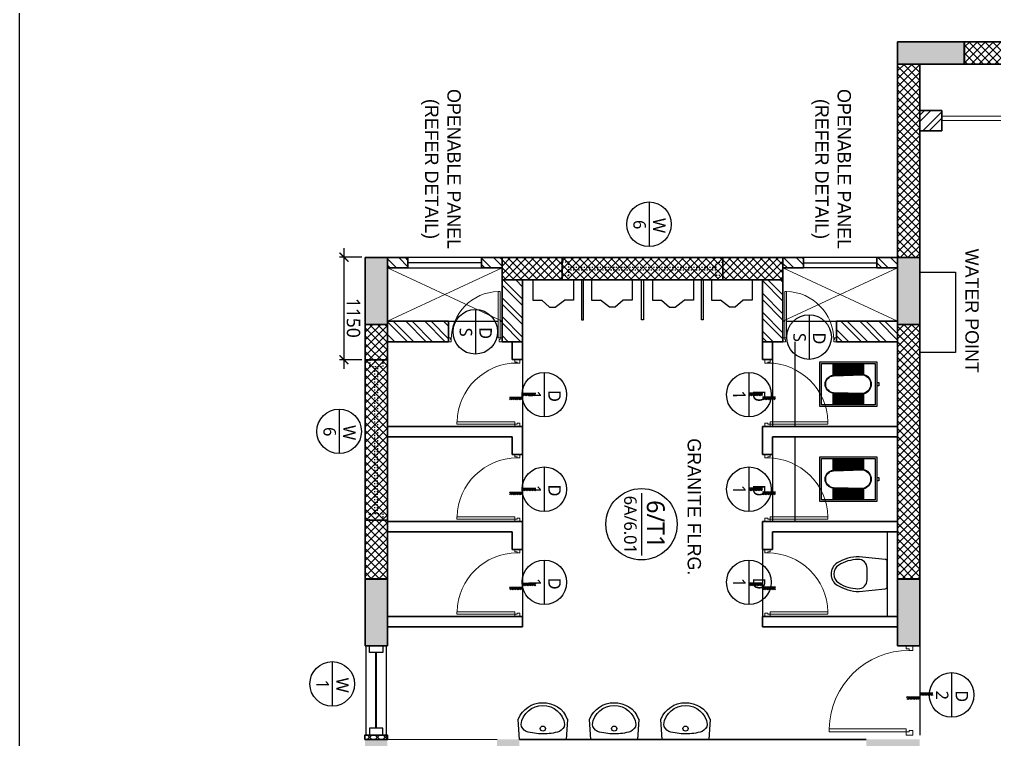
# Model space of a CAD drawing. Header units: millimetres. Extents: x -1127141 to 1597693, y -1835560 to -399335.
# Drawn here: x 1057839 to 1068774, y -494994 to -486919 of the extents above; entities that cross this region are included whole.
import ezdxf
from ezdxf.enums import TextEntityAlignment as Align

# ---------------------------------------------------------------- set-up
doc = ezdxf.new("R2010")
doc.units = ezdxf.units.MM
doc.header["$MEASUREMENT"] = 0
doc.header["$PDMODE"] = 67
doc.linetypes.add('ACAD_ISO03W100', pattern=[30, 12, -18])
doc.linetypes.add('ACAD_ISO05W100', pattern=[36, 24, -3, 0, -3, 0, -3, 0, -3])
for name, color, linetype in [('A-Anno Tags', 6, 'Continuous'), ('A-Elevation', 4, 'Continuous'), ('A-Sanitory', 181, 'Continuous'), ('A-Wall Patt', 8, 'Continuous'), ('A-Window', 4, 'Continuous'), ('Anno_Frames', 7, 'Continuous'), ('Anno_Labels', 7, 'Continuous'), ('COLUMN', 5, 'Continuous'), ('L-ELEV', 6, 'Continuous'), ('S-Conc Patt', 9, 'Continuous')]:
    doc.layers.add(name, color=color, linetype=linetype)
for name, color, linetype, lineweight in [('A-Detail Lines', 8, 'Continuous', 25), ('A-Door', 4, 'Continuous', 9), ('A-Wall Sec', 1, 'Continuous', 30), ('Ann_TitleBlock 2', 5, 'Continuous', 25), ('Anno_Tittleblock', 5, 'Continuous', 13), ('column hatch', 12, 'Continuous', 5), ('Hatch', 9, 'Continuous', 0), ('S-Concrete', 40, 'Continuous', 30), ('text', 7, 'Continuous', 9)]:
    doc.layers.add(name, color=color, linetype=linetype, lineweight=lineweight)
doc.styles.add('IIITD @ 100', font='trebuc.ttf', dxfattribs={"height": 210})
doc.styles.get("Standard").update_dxf_attribs({"font": 'trebuc.ttf'})
doc.styles.add('TITLE', font='swissel.ttf', dxfattribs={"height": 4.3})
doc.dimstyles.new('IIITD_WD_M @ 100', dxfattribs={"dimscale": 100, "dimtxt": 1.5, "dimasz": 1, "dimexe": 0.5, "dimexo": 0.25, "dimgap": 0.3, "dimtad": 1, "dimdec": 0, "dimrnd": 5, "dimzin": 0, "dimdsep": 46, "dimtxsty": 'Standard', "dimblk": 'ARCHTICK', "dimcen": 0.2, "dimdle": 1, "dimclrd": 256, "dimclre": 256, "dimadec": 0, "dimazin": 0, "dimtfac": 1, "dimtdec": 0, "dimtofl": 0, "dimtmove": 0, "dimatfit": 0, "dimfxl": 2, "dimfxlon": 1, "dimtolj": 1, "dimtzin": 0, "dimlwd": -1, "dimlwe": -1, "dimarcsym": 0})
pattern_1 = [(45, (-32680.594, -198324.79), (-44.194174, 44.194174), []), (135, (-32680.594, -198324.79), (-44.194174, -44.194174), [])]

# ---------------------------------------------------------------- blocks, each defined once
blk = doc.blocks.new('*U29')
at = {"layer": 'A-Anno Tags'}
blk.add_lwpolyline([(-250, 0), (250, 0)], dxfattribs=at)
blk.add_circle((0, 0), 250, dxfattribs=at)
at = {"layer": 'Anno_Frames', "color": 7}
for tag, rotation, p in [('ENTITY', 359.7608, (15, 185)), ('ENTITYNO', 0.1757, (4, -36))]:
    blk.add_attdef(tag, text='', height=140, rotation=rotation, dxfattribs=at).set_placement(p, align=Align.TOP_CENTER)
blk = doc.blocks.new('ABL_Door_S - 1000 x 2100-11-3 Second Floor Lvl')
at = {"layer": 'A-Door', "color": 5}
for p, q in [((-500, 38), (-450, 38)), ((-500, -38), (-500, 38)), ((-450, 38), (-450, -3)), ((450, 38), (450, -3)), ((500, 38), (450, 38)), ((500, -38), (500, 38)), ((-500, -38), (-465, -38)), ((-465, -3), (-450, -3)), ((-465, -38), (-465, -3)), ((-430, -38), (-465, -38)), ((465, -3), (450, -3)), ((465, -38), (465, -3)), ((500, -38), (465, -38))]:
    blk.add_line(p, q, dxfattribs=at)
at = {"layer": 'A-Door', "color": 5, "lineweight": 18}
for p, q in [((-465, -38), (-465, -903)), ((-430, -38), (-430, -903)), ((-430, -903), (-465, -903))]:
    blk.add_line(p, q, dxfattribs=at)
at = {"layer": 'A-Door'}
blk.add_arc((-450, -2), 900, 271.2981, 359.9894, dxfattribs=at)
blk = doc.blocks.new('Door Tag')
blk.add_line((-3.5, 0), (3.5, 0))
blk.add_circle((0, 0), 4)
blk.add_attdef('DW_NAME', text='', height=2).set_placement((0, 0), align=Align.BOTTOM_CENTER)
blk.add_attdef('SHEET_NO', text='', height=1.4).set_placement((0.05, -0.54), align=Align.TOP_CENTER)
blk = doc.blocks.new('Win 1250')
at = {"layer": 'A-Window', "color": 2, "lineweight": 40}
blk.add_line((510529, 21610), (511379, 21610), dxfattribs=at)
at = {"layer": 'A-Window'}
for points in [[(510454, 21725), (511454, 21725)], [(510454, 21535), (510529, 21535), (510529, 21685), (510454, 21685)], [(511454, 21535), (511379, 21535), (511379, 21685), (511454, 21685)], [(510454, 21495), (511454, 21495)]]:
    blk.add_lwpolyline(points, dxfattribs=at)
blk = doc.blocks.new('urinal1')
at = {"layer": 'A-Sanitory'}
for p, q in [((0, 228.6), (228.6, 228.6)), ((0, 228.6), (0, -228.6)), ((228.6, 228.6), (228.6, 127)), ((304.8, 25.4), (228.6, 127)), ((304.8, -38.1), (304.8, 25.4)), ((228.6, -127), (304.8, -38.1)), ((228.6, -228.6), (228.6, -127)), ((0, -228.6), (228.6, -228.6))]:
    blk.add_line(p, q, dxfattribs=at)
blk = doc.blocks.new('Toil Hostel1')
at = {"color": 0, "linetype": 'ByBlock'}
blk.add_lwpolyline([(115, -427), (115, 523)], dxfattribs=at)
for points in [[(430, 243), (137, 213, 0.384412), (115, 188), (115, -92, 0.383904), (137, -117, 0.001434), (429, -147, 0.140641), (675, -77, 0.259738), (745, 48, 0.259738), (675, 173, 0.139471)], [(340, 113), (340, -17, 0.422961), (443, -117, 0.13189), (659, -52, 0.259738), (715, 48, 0.259738), (659, 148, 0.13189), (443, 213, 0.422961)]]:
    blk.add_lwpolyline(points, format="xyb", close=True, dxfattribs=at)
blk.add_arc((431, -122), 25, 264.2811, 270.16, dxfattribs=at)
blk = doc.blocks.new('closet6')
for p, q in [((120, 88.3), (120, 185)), ((130, 88.1), (130, 185)), ((140, 87.8), (140, 185)), ((150, 87.6), (150, 185)), ((160, 87.3), (160, 185)), ((170, 87.1), (170, 185)), ((180, 86.9), (180, 185)), ((190, 86.6), (190, 185)), ((200, 86.4), (200, 185)), ((210, 86.1), (210, 185)), ((220, 85.9), (220, 185)), ((230, 85.6), (230, 185)), ((240, 85.4), (240, 185)), ((250, 85.2), (250, 185)), ((260, 84.9), (260, 185)), ((270, 84.7), (270, 185)), ((280, 84.4), (280, 185)), ((290, 84.2), (290, 185)), ((300, 84), (300, 185)), ((310, 83.7), (310, 185)), ((320, 83.5), (320, 185)), ((330, 83.2), (330, 185)), ((340, 83), (340, 185)), ((350, 82.7), (350, 185)), ((360, 82.5), (360, 185)), ((370, 82.3), (370, 185)), ((380, 82), (380, 185)), ((390, 81.8), (390, 185)), ((390, 185), (390, 81.8)), ((140, -185), (140, -87.5)), ((150, -185), (150, -87.2)), ((160, -185), (160, -86.9)), ((170, -185), (170, -86.6)), ((180, -185), (180, -86.3)), ((190, -185), (190, -86.1)), ((200, -185), (200, -85.8)), ((210, -185), (210, -85.5)), ((220, -185), (220, -85.2)), ((230, -185), (230, -84.9)), ((240, -185), (240, -84.7)), ((250, -185), (250, -84.4)), ((260, -185), (260, -84.1)), ((270, -185), (270, -83.8)), ((280, -185), (280, -83.5)), ((290, -185), (290, -83.3)), ((300, -185), (300, -83)), ((310, -185), (310, -82.7)), ((320, -185), (320, -82.4)), ((330, -185), (330, -82.1)), ((340, -185), (340, -81.9)), ((350, -185), (350, -81.6)), ((360, -185), (360, -81.3)), ((370, -185), (370, -81)), ((380, -185), (380, -80.7)), ((390, -80.4), (390, -185)), ((390, -185), (390, -80.4)), ((120, -185), (120, -88)), ((130, -185), (130, -87.8))]:
    blk.add_line(p, q)
for points in [[(0, 200), (510, 200), (510, -200), (0, -200)], [(15, 185), (495, 185), (495, -185), (15, -185)]]:
    blk.add_lwpolyline(points, close=True)
for points in [[(120, 88.3), (389.9, 81.8, -0.899983), (389.9, -80.5), (120.6, -88.2, -0.799392)], [(120.5, 83.3), (389.6, 76.8, -0.897689), (389.6, -75.5), (121.1, -83.2, -0.793494), (120.5, 83.3)]]:
    blk.add_lwpolyline(points, format="xyb", close=True)
blk.add_lwpolyline([(0, -15), (-20, -15), (-20, 15), (0, 15)])
blk = doc.blocks.new('_ArchTick')
at = {"color": 0, "linetype": 'ByBlock', "const_width": 0.15}
blk.add_lwpolyline([(-0.5, -0.5), (0.5, 0.5)], dxfattribs=at)
blk = doc.blocks.new('*D488')
at = {"layer": 'A-Anno Tags', "transparency": 16777216}
for p, q in [((576045, -373970), (576045, -374220)), ((577195, -373970), (577195, -374220)), ((575945, -374170), (577295, -374170))]:
    blk.add_line(p, q, dxfattribs=at)
at = {"layer": 'Defpoints', "color": 0, "transparency": 16777216}
for p in [(576045, -373933), (577195, -373933), (577195, -374170)]:
    blk.add_point(p, dxfattribs=at)
at = {"layer": 'A-Anno Tags', "transparency": 16777216, "xscale": 100, "yscale": 100, "zscale": 100}
for p, rotation in [((576045, -374170), 179.9999999982849), ((577195, -374170), 359.9999999982849)]:
    blk.add_blockref('_ArchTick', p, dxfattribs=dict(at, rotation=rotation))
at = {"layer": 'A-Anno Tags', "color": 0, "transparency": 16777216, "insert": (576725, -374064), "char_height": 150, "attachment_point": 5, "rotation": 360}
blk.add_mtext('\\A1;1150', dxfattribs=at)
blk = doc.blocks.new('w6')
at = {"layer": 'A-Window', "linetype": 'ACAD_ISO03W100'}
for p, q in [((8293, 252315), (8538, 252363)), ((8761, 250649), (8445, 252268)), ((8731, 250643), (8415, 252262)), ((8638, 250548), (8883, 250596))]:
    blk.add_line(p, q, dxfattribs=at)
for points in [[(8489, 252353), (8504, 252280), (8356, 252251), (8342, 252325)], [(8834, 250587), (8819, 250660), (8672, 250631), (8687, 250558)]]:
    blk.add_lwpolyline(points, dxfattribs=at)
blk = doc.blocks.new('basin13_pl')
for points in [[(-412, -2, -0.32431), (-229, 275, -0.074195), (-226, 276), (0, 262), (0, -262), (-223, -275, -0.082611), (-232, -273, -0.313325), (-412, -2)], [(-382, 1, -0.373947), (-169, 245, -0.252869), (-89, 186, -0.078211), (-63, 1, -0.070813), (-89, -186, -0.2542), (-169, -244, -0.371653), (-382, 1)]]:
    blk.add_lwpolyline(points, format="xyb", close=True)
at = {"lineweight": -2}
blk.add_circle((-122, 1), 28.8, dxfattribs=at)
blk = doc.blocks.new('DROP')
at = {"layer": 'A-Detail Lines'}
h = blk.add_hatch(dxfattribs=at)
h.set_pattern_fill('ANSI31', color=256, scale=100, angle=-90, style=0)
h.set_pattern_definition([(45, (-30796.783, -8736.205), (8.838835, -8.838835), [])])
h.paths.add_polyline_path([(-46, 0), (-46, -147), (-75, -147), (-75, 0)])
h.paths.add_polyline_path([(0, 147), (0, 0), (-30, 0), (-30, 147)])
for p, q in [((0, 0), (0, 148)), ((-46, -147), (-46, 0))]:
    blk.add_line(p, q, dxfattribs=at)
blk = doc.blocks.new('GFHRTRTWHT')
at = {"layer": 'S-Conc Patt'}
h = blk.add_hatch(color=256, dxfattribs=at)
h.paths.add_polyline_path([(165415, -28821), (166151, -28678), (166198, -28923), (165462, -29067)])
h.paths.add_polyline_path([(149747, -32123), (149699, -31878), (150720, -31679), (150768, -31925)])
h.paths.add_polyline_path([(162410, -29662), (162362, -29416), (163383, -29218), (163431, -29463)])
h.paths.add_polyline_path([(159244, -30277), (159196, -30032), (160217, -29833), (160265, -30079)])
h.paths.add_polyline_path([(156078, -30892), (156031, -30647), (157052, -30449), (157099, -30694)])
h.paths.add_polyline_path([(152913, -31508), (152865, -31262), (153886, -31064), (153934, -31309)])
h.paths.add_polyline_path([(160824, -21505), (160777, -21259), (161797, -21061), (161845, -21306)])
h.paths.add_polyline_path([(157659, -22120), (157611, -21875), (158632, -21676), (158679, -21922)])
h.paths.add_polyline_path([(154492, -22733), (154445, -22488), (155466, -22289), (155513, -22535)])
h.paths.add_polyline_path([(144995, -24579), (144947, -24334), (145968, -24136), (146016, -24381)])
h.paths.add_polyline_path([(148161, -23964), (148113, -23719), (149134, -23520), (149182, -23766)])
h.paths.add_polyline_path([(151327, -23349), (151279, -23103), (152300, -22905), (152348, -23150)])
h.paths.add_polyline_path([(159449, -26641), (159493, -26866), (158757, -27009), (158713, -26784)])
h.paths.add_polyline_path([(159119, -24943), (159163, -25169), (158427, -25312), (158383, -25086)])
h.paths.add_polyline_path([(153117, -27871), (153161, -28097), (152425, -28240), (152381, -28014)])
h.paths.add_polyline_path([(152788, -26174), (152831, -26400), (152095, -26543), (152051, -26317)])
h.paths.add_polyline_path([(146765, -29106), (146809, -29332), (146073, -29475), (146029, -29249)])
h.paths.add_polyline_path([(146435, -27409), (146479, -27634), (145743, -27777), (145699, -27552)])
h.paths.add_polyline_path([(169725, -26364), (169582, -25628), (169827, -25581), (169971, -26317)])
h.paths.add_polyline_path([(142808, -35843), (142058, -35843), (142058, -35593), (142808, -35593)])
h.paths.add_polyline_path([(139713, -35843), (138963, -35843), (138963, -35593), (139713, -35593)])
h.paths.add_polyline_path([(136678, -35843), (135928, -35843), (135928, -35593), (136678, -35593)])
h.paths.add_polyline_path([(165638, -25438), (165049, -25553), (165093, -25778), (165682, -25664)])
h.paths.add_polyline_path([(169131, -23307), (168988, -22571), (169233, -22523), (169376, -23259)])
h.paths.add_polyline_path([(168392, -19504), (168248, -18768), (168494, -18720), (168637, -19456)])
h.paths.add_polyline_path([(164037, -19586), (164479, -19500), (164523, -19726), (164081, -19812)])
h.paths.add_polyline_path([(164628, -22048), (164542, -21606), (164768, -21562), (164854, -22004)])
h.paths.add_polyline_path([(166371, -19591), (166285, -19149), (166511, -19105), (166597, -19547)])
h.paths.add_polyline_path([(167153, -23615), (167067, -23173), (167293, -23129), (167379, -23571)])
h.paths.add_polyline_path([(166973, -21480), (166531, -21566), (166487, -21340), (166929, -21254)])
h.paths.add_polyline_path([(165154, -23549), (165240, -23991), (165014, -24034), (164928, -23593)])
h.paths.add_polyline_path([(140657, -22684), (139921, -22827), (139873, -22582), (140610, -22439)])
h.paths.add_polyline_path([(142827, -28344), (142713, -27755), (142938, -27711), (143053, -28300)])
h.paths.add_polyline_path([(142126, -30243), (141390, -30386), (141346, -30160), (142083, -30017)])
h.paths.add_polyline_path([(142707, -23794), (141971, -23937), (141923, -23691), (142659, -23548)])
h.paths.add_polyline_path([(141796, -28545), (141060, -28688), (141012, -28442), (141749, -28299)])
h.paths.add_polyline_path([(142805, -33732), (142069, -33876), (142021, -33630), (142757, -33487)])
h.paths.add_polyline_path([(142424, -22341), (141688, -22484), (141640, -22238), (142376, -22095)])
h.paths.add_polyline_path([(137115, -23373), (136379, -23516), (136331, -23270), (137067, -23127)])
h.paths.add_polyline_path([(138258, -29232), (137521, -29375), (137474, -29130), (138210, -28987)])
h.paths.add_polyline_path([(147487, -32822), (146677, -32980), (146630, -32734), (147440, -32577)])
h.paths.add_polyline_path([(136178, -29382), (136178, -30030), (135928, -30030), (135928, -29430)])
h.paths.add_polyline_path([(157993, -63034), (157243, -63034), (157243, -62784), (157993, -62784)])
h.paths.add_polyline_path([(157993, -57754), (157243, -57754), (157243, -57524), (157993, -57524)])
h.paths.add_polyline_path([(157993, -54224), (157243, -54224), (157243, -53974), (157993, -53974)])
h.paths.add_polyline_path([(157993, -59484), (157243, -59484), (157243, -59254), (157993, -59254)])
h.paths.add_polyline_path([(152733, -63034), (151983, -63034), (151983, -62784), (152733, -62784)])
h.paths.add_polyline_path([(152733, -57754), (151983, -57754), (151983, -57524), (152733, -57524)])
h.paths.add_polyline_path([(152733, -54224), (151983, -54224), (151983, -53974), (152733, -53974)])
h.paths.add_polyline_path([(152733, -59484), (151983, -59484), (151983, -59254), (152733, -59254)])
h.paths.add_polyline_path([(147473, -57754), (146723, -57754), (146723, -57524), (147473, -57524)])
h.paths.add_polyline_path([(142628, -51954), (141878, -51954), (141878, -52204), (142628, -52204)])
h.paths.add_polyline_path([(138963, -51954), (139713, -51954), (139713, -52204), (138963, -52204)])
h.paths.add_polyline_path([(135928, -51954), (136678, -51954), (136678, -52204), (135928, -52204)])
h.paths.add_polyline_path([(167378, -54224), (166778, -54224), (166778, -53974), (167378, -53974)])
h.paths.add_polyline_path([(142703, -53974), (141953, -53974), (141953, -54224), (142703, -54224)])
h.paths.add_polyline_path([(147473, -54224), (146723, -54224), (146723, -53974), (147473, -53974)])
h.paths.add_polyline_path([(163178, -54224), (162578, -54224), (162578, -53974), (163178, -53974)])
h.paths.add_polyline_path([(166778, -57524), (167378, -57524), (167378, -57754), (166778, -57754)])
h.paths.add_polyline_path([(163178, -57754), (162578, -57754), (162578, -57524), (163178, -57524)])
h.paths.add_polyline_path([(144503, -63994), (143753, -63994), (143753, -63744), (144503, -63744)])
h.paths.add_polyline_path([(136178, -59504), (136178, -58754), (135928, -58754), (135928, -59504)])
h.paths.add_polyline_path([(139098, -59504), (138348, -59504), (138348, -59254), (139098, -59254)])
h.paths.add_polyline_path([(144503, -65474), (143753, -65474), (143753, -65224), (144503, -65224)])
h.paths.add_polyline_path([(142703, -65474), (141953, -65474), (141953, -65224), (142703, -65224)])
h.paths.add_polyline_path([(142703, -59504), (141953, -59504), (141953, -59254), (142703, -59254)])
h.paths.add_polyline_path([(142703, -57754), (141953, -57754), (141953, -57524), (142703, -57524)])
h.paths.add_polyline_path([(143753, -59854), (143753, -59254), (143983, -59254), (143983, -59854)])
h.paths.add_polyline_path([(164943, -59704), (164943, -59254), (165173, -59254), (165173, -59704)])
h.paths.add_polyline_path([(162658, -59254), (163108, -59254), (163108, -59484), (162658, -59484)])
h.paths.add_polyline_path([(164943, -63744), (164943, -63294), (165173, -63294), (165173, -63744)])
h.paths.add_polyline_path([(162763, -63744), (162763, -63294), (162993, -63294), (162993, -63744)])
h.paths.add_polyline_path([(165173, -61614), (164723, -61614), (164723, -61384), (165173, -61384)])
h.paths.add_polyline_path([(162763, -61724), (162763, -61274), (162993, -61274), (162993, -61724)])
h.paths.add_polyline_path([(166963, -59854), (166963, -59254), (167193, -59254), (167193, -59854)])
h.paths.add_polyline_path([(147213, -63994), (147213, -63244), (146963, -63244), (146963, -63994)])
h.paths.add_polyline_path([(166943, -63743), (166943, -63143), (167193, -63143), (167193, -63743)])
h.paths.add_polyline_path([(139098, -65474), (138348, -65474), (138348, -65224), (139098, -65224)])
h.paths.add_polyline_path([(147193, -59254), (147193, -60004), (146963, -60004), (146963, -59254)])
edge = h.paths.add_edge_path()
edge.add_line((172713, -63034), (171963, -63034))
edge.add_line((171963, -62784), (172713, -62784))
edge.add_line((171963, -63034), (171963, -62784))
edge.add_line((172713, -57754), (171963, -57754))
edge.add_line((171963, -57524), (172713, -57524))
edge.add_line((171963, -57754), (171963, -57524))
edge.add_line((172713, -54224), (171963, -54224))
edge.add_line((171963, -53974), (172713, -53974))
edge.add_line((171963, -54224), (171963, -53974))
edge.add_line((172713, -59484), (171963, -59484))
edge.add_line((171963, -59254), (172713, -59254))
edge.add_line((171963, -59484), (171963, -59254))
h.paths.add_polyline_path([(183233, -57754), (182483, -57754), (182483, -57524), (183233, -57524)])
h.paths.add_polyline_path([(183233, -54224), (182483, -54224), (182483, -53974), (183233, -53974)])
h.paths.add_polyline_path([(182993, -59254), (182993, -60004), (182763, -60004), (182763, -59254)])
h.paths.add_polyline_path([(177973, -63034), (177223, -63034), (177223, -62784), (177973, -62784)])
h.paths.add_polyline_path([(177973, -57754), (177223, -57754), (177223, -57524), (177973, -57524)])
h.paths.add_polyline_path([(177973, -54224), (177223, -54224), (177223, -53974), (177973, -53974)])
h.paths.add_polyline_path([(177973, -59484), (177223, -59484), (177223, -59254), (177973, -59254)])
h.paths.add_polyline_path([(172713, -63034), (171963, -63034), (171963, -62784), (172713, -62784)], flags=17)
h.paths.add_polyline_path([(172713, -57754), (171963, -57754), (171963, -57524), (172713, -57524)], flags=17)
h.paths.add_polyline_path([(172713, -54224), (171963, -54224), (171963, -53974), (172713, -53974)], flags=17)
h.paths.add_polyline_path([(172713, -59484), (171963, -59484), (171963, -59254), (172713, -59254)], flags=17)
h.paths.add_polyline_path([(190398, -64829), (190398, -64229), (190148, -64229), (190148, -64829)])
h.paths.add_polyline_path([(190398, -54224), (189798, -54224), (189798, -53974), (190398, -53974)])
h.paths.add_polyline_path([(186198, -54224), (185598, -54224), (185598, -53974), (186198, -53974)])
h.paths.add_polyline_path([(190398, -57754), (189798, -57754), (189798, -57524), (190398, -57524)])
h.paths.add_polyline_path([(186198, -57754), (185598, -57754), (185598, -57524), (186198, -57524)])
h.paths.add_polyline_path([(190398, -60004), (190398, -59254), (190148, -59254), (190148, -60004)])
h.paths.add_polyline_path([(185448, -64829), (186198, -64829), (186198, -64579), (185448, -64579)])
h.paths.add_polyline_path([(186198, -60004), (186198, -59254), (185968, -59254), (185968, -60004)])
h.paths.add_polyline_path([(182743, -64829), (182743, -64079), (182993, -64079), (182993, -64829)])
at = {"layer": 'S-Concrete', "lineweight": 35}
for p, q in [((136178, -58754), (135928, -58754)), ((135928, -58754), (135928, -59504)), ((136178, -59504), (136178, -58754)), ((138348, -59504), (138348, -59254)), ((138348, -59254), (139098, -59254)), ((139098, -59254), (139098, -59504)), ((141953, -59504), (141953, -59254)), ((141953, -59254), (142703, -59254)), ((142703, -59254), (142703, -59504)), ((135928, -59504), (136178, -59504)), ((139098, -59504), (138348, -59504)), ((142703, -59504), (141953, -59504)), ((138348, -65474), (138348, -65224)), ((138348, -65224), (139098, -65224)), ((139098, -65224), (139098, -65474)), ((141953, -65474), (141953, -65224)), ((141953, -65224), (142703, -65224)), ((142703, -65224), (142703, -65474)), ((139098, -65474), (138348, -65474)), ((142703, -65474), (141953, -65474))]:
    blk.add_line(p, q, dxfattribs=at)
blk = doc.blocks.new('column 2.04')
at = {"layer": 'S-Conc Patt'}
h = blk.add_hatch(color=256, dxfattribs=at)
h.paths.add_polyline_path([(552592, -205173), (553328, -205030), (553376, -205276), (552640, -205419)])
h.paths.add_polyline_path([(536924, -208475), (536877, -208230), (537898, -208032), (537945, -208277)])
h.paths.add_polyline_path([(549587, -206014), (549540, -205769), (550561, -205570), (550608, -205816)])
h.paths.add_polyline_path([(546422, -206629), (546374, -206384), (547395, -206185), (547443, -206431)])
h.paths.add_polyline_path([(543256, -207245), (543208, -206999), (544229, -206801), (544277, -207046)])
h.paths.add_polyline_path([(540090, -207860), (540042, -207615), (541063, -207416), (541111, -207662)])
h.paths.add_polyline_path([(548002, -197857), (547954, -197611), (548975, -197413), (549023, -197658)])
h.paths.add_polyline_path([(544836, -198472), (544788, -198227), (545809, -198028), (545857, -198274)])
h.paths.add_polyline_path([(541670, -199086), (541622, -198840), (542643, -198642), (542691, -198887)])
h.paths.add_polyline_path([(532173, -200932), (532125, -200686), (533146, -200488), (533194, -200733)])
h.paths.add_polyline_path([(535338, -200316), (535291, -200071), (536312, -199872), (536359, -200118)])
h.paths.add_polyline_path([(538504, -199701), (538456, -199455), (539477, -199257), (539525, -199502)])
h.paths.add_polyline_path([(546627, -202993), (546670, -203219), (545934, -203362), (545890, -203136)])
h.paths.add_polyline_path([(546297, -201295), (546340, -201521), (545604, -201664), (545560, -201438)])
h.paths.add_polyline_path([(540295, -204224), (540339, -204449), (539603, -204592), (539559, -204367)])
h.paths.add_polyline_path([(539965, -202526), (540009, -202752), (539273, -202895), (539229, -202669)])
h.paths.add_polyline_path([(533943, -205458), (533986, -205684), (533250, -205827), (533206, -205601)])
h.paths.add_polyline_path([(533613, -203761), (533656, -203987), (532920, -204130), (532876, -203904)])
h.paths.add_polyline_path([(556903, -202717), (556760, -201981), (557005, -201933), (557148, -202669)])
h.paths.add_polyline_path([(529985, -212195), (529236, -212195), (529236, -211945), (529985, -211945)])
h.paths.add_polyline_path([(526890, -212195), (526140, -212195), (526140, -211945), (526890, -211945)])
h.paths.add_polyline_path([(523855, -212195), (523105, -212195), (523105, -211945), (523855, -211945)])
h.paths.add_polyline_path([(552816, -201790), (552227, -201905), (552271, -202131), (552860, -202016)])
h.paths.add_polyline_path([(556308, -199659), (556165, -198923), (556411, -198875), (556554, -199611)])
h.paths.add_polyline_path([(555569, -195856), (555426, -195120), (555671, -195072), (555815, -195808)])
h.paths.add_polyline_path([(551215, -195938), (551657, -195853), (551700, -196078), (551259, -196164)])
h.paths.add_polyline_path([(551805, -198400), (551719, -197959), (551945, -197915), (552031, -198356)])
h.paths.add_polyline_path([(553549, -195943), (553463, -195501), (553689, -195458), (553774, -195899)])
h.paths.add_polyline_path([(554331, -199967), (554245, -199525), (554471, -199482), (554557, -199923)])
h.paths.add_polyline_path([(554150, -197832), (553709, -197918), (553665, -197692), (554106, -197607)])
h.paths.add_polyline_path([(552331, -199901), (552417, -200343), (552191, -200387), (552106, -199945)])
h.paths.add_polyline_path([(527835, -199036), (527099, -199179), (527051, -198934), (527787, -198791)])
h.paths.add_polyline_path([(530005, -204696), (529890, -204107), (530116, -204064), (530230, -204653)])
h.paths.add_polyline_path([(529304, -206595), (528568, -206738), (528524, -206512), (529260, -206369)])
h.paths.add_polyline_path([(529884, -200146), (529148, -200289), (529100, -200043), (529837, -199900)])
h.paths.add_polyline_path([(528920, -212495), (528320, -212495), (528320, -212245), (528920, -212245)])
h.paths.add_polyline_path([(523855, -212495), (523105, -212495), (523105, -212245), (523855, -212245)])
h.paths.add_polyline_path([(531575, -212245), (532175, -212245), (532175, -212495), (531575, -212495)])
h.paths.add_polyline_path([(526890, -212495), (526140, -212495), (526140, -212245), (526890, -212245)])
h.paths.add_polyline_path([(528974, -204897), (528238, -205040), (528190, -204794), (528926, -204651)])
h.paths.add_polyline_path([(529982, -210085), (529246, -210228), (529198, -209982), (529935, -209839)])
h.paths.add_polyline_path([(529602, -198693), (528865, -198836), (528818, -198590), (529554, -198447)])
h.paths.add_polyline_path([(524292, -199725), (523556, -199868), (523509, -199622), (524245, -199479)])
h.paths.add_polyline_path([(525435, -205585), (524699, -205728), (524651, -205482), (525387, -205339)])
h.paths.add_polyline_path([(534665, -209174), (533855, -209332), (533807, -209086), (534617, -208929)])
h.paths.add_polyline_path([(523355, -205734), (523355, -206382), (523105, -206382), (523105, -205782)])
h.paths.add_polyline_path([(545171, -239386), (544421, -239386), (544421, -239136), (545171, -239136)])
h.paths.add_polyline_path([(545171, -234106), (544421, -234106), (544421, -233876), (545171, -233876)])
h.paths.add_polyline_path([(545171, -230576), (544421, -230576), (544421, -230326), (545171, -230326)])
h.paths.add_polyline_path([(545171, -235836), (544421, -235836), (544421, -235606), (545171, -235606)])
h.paths.add_polyline_path([(539911, -239386), (539161, -239386), (539161, -239136), (539911, -239136)])
h.paths.add_polyline_path([(539911, -234106), (539161, -234106), (539161, -233876), (539911, -233876)])
h.paths.add_polyline_path([(539911, -230576), (539161, -230576), (539161, -230326), (539911, -230326)])
h.paths.add_polyline_path([(539911, -235836), (539161, -235836), (539161, -235606), (539911, -235606)])
h.paths.add_polyline_path([(534651, -234106), (533901, -234106), (533901, -233876), (534651, -233876)])
h.paths.add_polyline_path([(529806, -228306), (529056, -228306), (529056, -228556), (529806, -228556)])
h.paths.add_polyline_path([(526140, -228306), (526890, -228306), (526890, -228556), (526140, -228556)])
h.paths.add_polyline_path([(523105, -228306), (523855, -228306), (523855, -228556), (523105, -228556)])
h.paths.add_polyline_path([(554556, -230576), (553956, -230576), (553956, -230326), (554556, -230326)])
h.paths.add_polyline_path([(529881, -230326), (529131, -230326), (529131, -230576), (529881, -230576)])
h.paths.add_polyline_path([(534651, -230576), (533901, -230576), (533901, -230326), (534651, -230326)])
h.paths.add_polyline_path([(550356, -230576), (549756, -230576), (549756, -230326), (550356, -230326)])
h.paths.add_polyline_path([(553956, -233876), (554556, -233876), (554556, -234106), (553956, -234106)])
h.paths.add_polyline_path([(550356, -234106), (549756, -234106), (549756, -233876), (550356, -233876)])
h.paths.add_polyline_path([(531681, -240346), (530931, -240346), (530931, -240096), (531681, -240096)])
h.paths.add_polyline_path([(523355, -235856), (523355, -235106), (523105, -235106), (523105, -235856)])
h.paths.add_polyline_path([(526276, -235856), (525526, -235856), (525526, -235606), (526276, -235606)])
h.paths.add_polyline_path([(531681, -241826), (530931, -241826), (530931, -241576), (531681, -241576)])
h.paths.add_polyline_path([(529881, -241826), (529131, -241826), (529131, -241576), (529881, -241576)])
h.paths.add_polyline_path([(529881, -235856), (529131, -235856), (529131, -235606), (529881, -235606)])
h.paths.add_polyline_path([(529881, -234106), (529131, -234106), (529131, -233876), (529881, -233876)])
h.paths.add_polyline_path([(530931, -236206), (530931, -235606), (531161, -235606), (531161, -236206)])
h.paths.add_polyline_path([(552121, -236056), (552121, -235606), (552351, -235606), (552351, -236056)])
h.paths.add_polyline_path([(549836, -235606), (550286, -235606), (550286, -235836), (549836, -235836)])
h.paths.add_polyline_path([(552121, -240096), (552121, -239646), (552351, -239646), (552351, -240096)])
h.paths.add_polyline_path([(549941, -240096), (549941, -239646), (550171, -239646), (550171, -240096)])
h.paths.add_polyline_path([(552351, -237966), (551901, -237966), (551901, -237736), (552351, -237736)])
h.paths.add_polyline_path([(549941, -238076), (549941, -237626), (550171, -237626), (550171, -238076)])
h.paths.add_polyline_path([(554141, -236206), (554141, -235606), (554371, -235606), (554371, -236206)])
h.paths.add_polyline_path([(534391, -240346), (534391, -239596), (534141, -239596), (534141, -240346)])
h.paths.add_polyline_path([(554121, -240095), (554121, -239495), (554371, -239495), (554371, -240095)])
h.paths.add_polyline_path([(523105, -228006), (523855, -228006), (523855, -228256), (523105, -228256)])
h.paths.add_polyline_path([(532175, -228256), (531575, -228256), (531575, -228006), (532175, -228006)])
h.paths.add_polyline_path([(528320, -217506), (528920, -217506), (528920, -217736), (528320, -217736)])
h.paths.add_polyline_path([(528920, -228256), (528320, -228256), (528320, -228006), (528920, -228006)])
h.paths.add_polyline_path([(528320, -222766), (528920, -222766), (528920, -222996), (528320, -222996)])
h.paths.add_polyline_path([(526890, -217736), (526290, -217736), (526290, -217506), (526890, -217506)])
h.paths.add_polyline_path([(526890, -222996), (526290, -222996), (526290, -222766), (526890, -222766)])
h.paths.add_polyline_path([(526140, -228006), (526890, -228006), (526890, -228256), (526140, -228256)])
h.paths.add_polyline_path([(526276, -241826), (525526, -241826), (525526, -241576), (526276, -241576)])
h.paths.add_polyline_path([(523355, -217321), (523355, -217921), (523105, -217921), (523105, -217321)])
h.paths.add_polyline_path([(523355, -222581), (523355, -223181), (523105, -223181), (523105, -222581)])
h.paths.add_polyline_path([(532175, -217320), (532175, -217920), (531925, -217920), (531925, -217320)])
h.paths.add_polyline_path([(532175, -222581), (532175, -223181), (531925, -223181), (531925, -222581)])
h.paths.add_polyline_path([(534371, -235606), (534371, -236356), (534141, -236356), (534141, -235606)])
edge = h.paths.add_edge_path()
edge.add_line((559891, -239386), (559141, -239386))
edge.add_line((559141, -239136), (559891, -239136))
edge.add_line((559141, -239386), (559141, -239136))
edge.add_line((559891, -234106), (559141, -234106))
edge.add_line((559141, -233876), (559891, -233876))
edge.add_line((559141, -234106), (559141, -233876))
edge.add_line((559891, -230576), (559141, -230576))
edge.add_line((559141, -230326), (559891, -230326))
edge.add_line((559141, -230576), (559141, -230326))
edge.add_line((559891, -235836), (559141, -235836))
edge.add_line((559141, -235606), (559891, -235606))
edge.add_line((559141, -235836), (559141, -235606))
h.paths.add_polyline_path([(570411, -234106), (569661, -234106), (569661, -233876), (570411, -233876)])
h.paths.add_polyline_path([(570411, -230576), (569661, -230576), (569661, -230326), (570411, -230326)])
h.paths.add_polyline_path([(570171, -235606), (570171, -236356), (569941, -236356), (569941, -235606)])
h.paths.add_polyline_path([(565151, -239386), (564401, -239386), (564401, -239136), (565151, -239136)])
h.paths.add_polyline_path([(565151, -234106), (564401, -234106), (564401, -233876), (565151, -233876)])
h.paths.add_polyline_path([(565151, -230576), (564401, -230576), (564401, -230326), (565151, -230326)])
h.paths.add_polyline_path([(565151, -235836), (564401, -235836), (564401, -235606), (565151, -235606)])
h.paths.add_polyline_path([(559891, -239386), (559141, -239386), (559141, -239136), (559891, -239136)], flags=17)
h.paths.add_polyline_path([(559891, -234106), (559141, -234106), (559141, -233876), (559891, -233876)], flags=17)
h.paths.add_polyline_path([(559891, -230576), (559141, -230576), (559141, -230326), (559891, -230326)], flags=17)
h.paths.add_polyline_path([(559891, -235836), (559141, -235836), (559141, -235606), (559891, -235606)], flags=17)
h.paths.add_polyline_path([(577576, -241181), (577576, -240581), (577326, -240581), (577326, -241181)])
h.paths.add_polyline_path([(577576, -230576), (576976, -230576), (576976, -230326), (577576, -230326)])
h.paths.add_polyline_path([(573376, -230576), (572776, -230576), (572776, -230326), (573376, -230326)])
h.paths.add_polyline_path([(577576, -234106), (576976, -234106), (576976, -233876), (577576, -233876)])
h.paths.add_polyline_path([(573376, -234106), (572776, -234106), (572776, -233876), (573376, -233876)])
h.paths.add_polyline_path([(577576, -236356), (577576, -235606), (577326, -235606), (577326, -236356)])
h.paths.add_polyline_path([(572626, -241181), (573376, -241181), (573376, -240931), (572626, -240931)])
h.paths.add_polyline_path([(573376, -236356), (573376, -235606), (573146, -235606), (573146, -236356)])
h.paths.add_polyline_path([(569921, -241181), (569921, -240431), (570171, -240431), (570171, -241181)])
at = {"layer": 'S-Concrete', "lineweight": 35}
for p, q in [((523355, -235106), (523105, -235106)), ((523105, -235106), (523105, -235856)), ((523355, -235856), (523355, -235106)), ((525526, -235856), (525526, -235606)), ((525526, -235606), (526276, -235606)), ((526276, -235606), (526276, -235856)), ((529131, -235856), (529131, -235606)), ((529131, -235606), (529881, -235606)), ((529881, -235606), (529881, -235856)), ((523105, -235856), (523355, -235856)), ((526276, -235856), (525526, -235856)), ((529881, -235856), (529131, -235856)), ((525526, -241826), (525526, -241576)), ((525526, -241576), (526276, -241576)), ((526276, -241576), (526276, -241826)), ((529131, -241826), (529131, -241576)), ((529131, -241576), (529881, -241576)), ((529881, -241576), (529881, -241826)), ((526276, -241826), (525526, -241826)), ((529881, -241826), (529131, -241826))]:
    blk.add_line(p, q, dxfattribs=at)
blk = doc.blocks.new('IIITD WD A1- L Format Library')
at = {"layer": 'Anno_Tittleblock', "color": 5}
blk.add_lwpolyline([(0, -7.57), (775, -7.57), (775, 573.91), (0, 573.91)], close=True, dxfattribs=at)
at = {"style": 'TITLE'}
for tag, p, height in [('PROJECT NAME 1', (779.17, 137.4), 2.98), ('PROJECT NAME 2', (779.17, 132.23), 2.98), ('PROJECT_NAME_3', (779.17, 127.37), 2.98), ('1:100@A1', (818.06, 91.92), 2.25), ('A-2.03', (844.81, 84.28), 4), ('03.04.11', (821.96, 84.64), 2.25), ('A', (858.85, 75.94), 3.66), ('AC', (827.5, 76.14), 2.25)]:
    blk.add_attdef(tag, p, '', height=height, dxfattribs=at)
for p in [(780.3, 113.01), (780.3, 106.37)]:
    blk.add_attdef('FIRST FLOOR PLAN', text='', height=3.39, dxfattribs=at).set_placement(p, align=Align.TOP_LEFT)
blk = doc.blocks.new('t1')
at = {"layer": 'A-Wall Patt'}
h = blk.add_hatch(dxfattribs=at)
h.set_pattern_fill('ANSI32', color=256, scale=400, angle=90, style=0)
h.set_pattern_definition([(45, (-32680.6, -198324.8), (-106.066017, 106.066017), []), (45, (-32609.88, -198324.8), (-106.066017, 106.066017), [])])
h.paths.add_polyline_path([(576049, -373452.2), (576049, -373682.4), (576163.9, -373682.4), (576164, -373682.2), (576164, -373452.2)])
h.paths.add_polyline_path([(576164, -367962.4), (576049, -367962.4), (576049, -368192.4), (576164, -368192.4)])
h.paths.add_polyline_path([(576994, -367962.4), (576764, -367962.4), (576763.9, -368647.4), (576994, -368647.4)])
h.paths.add_polyline_path([(576763.9, -373681.7), (576993.9, -373681.7), (576993.8, -372997.4), (576763.9, -372997.4)])
h.paths.add_polyline_path([(576049, -369247.4), (576164, -369247.4), (576164, -369017.4), (576049, -369017.4)])
h.paths.add_polyline_path([(576299, -369247.4), (576299, -369477.4), (576994, -369477.4), (576993.9, -369247.4), (576878.9, -369247.4), (576878.9, -369247.4), (576764, -369247.4), (576764, -369247.4)])
h.paths.add_polyline_path([(576164, -372397.4), (576049, -372397.4), (576049, -372627.2), (576164, -372627.2)])
h.paths.add_polyline_path([(576993.9, -372397.4), (576993.9, -372682.4), (576993.9, -372682.4), (576993.9, -372167.4), (576299, -372167.4), (576299, -372397.4)])
h = blk.add_hatch(dxfattribs=at)
h.set_pattern_fill('ANSI37', color=256, scale=500, angle=90, style=0)
h.set_pattern_definition(pattern_1)
h.paths.add_polyline_path([(576299, -369247.4), (576049, -369247.4), (576050.1, -369922.1), (576300.1, -369922.3)])
h = blk.add_hatch(dxfattribs=at)
h.set_pattern_fill('ANSI37', color=256, scale=500, angle=90, style=0)
h.set_pattern_definition(pattern_1)
h.paths.add_polyline_path([(576299, -369922.3), (576050.1, -369922.1), (576049, -372397.4), (576299, -372397.4)])
h = blk.add_hatch(dxfattribs=at)
h.set_pattern_fill('ANSI37', color=256, scale=500, angle=90, style=0)
h.set_pattern_definition(pattern_1)
h.paths.add_polyline_path([(579654, -373682.4), (576799, -373682.4), (576799, -373931.7), (579654, -373931.7)])
at = {"layer": 'A-Detail Lines'}
for p, q in [((579324, -369477.4), (580074, -369477.4)), ((577194, -372167.2), (577944, -372167.2)), ((578259, -372167.2), (579009, -372167.2)), ((579324, -372167.2), (580074, -372167.2))]:
    blk.add_line(p, q, dxfattribs=at)
for points in [[(576299, -370139.9), (576749, -370139.9), (576749, -370159.9), (576299, -370159.9)], [(576299, -370812.3), (576749, -370812.3), (576749, -370832.3), (576299, -370832.3)], [(576299, -371504.9), (576749, -371504.9), (576749, -371484.9), (576299, -371484.9)]]:
    blk.add_lwpolyline(points, close=True, dxfattribs=at)
at = {"layer": 'A-Elevation', "linetype": 'Continuous'}
for p, q in [((576049, -368192.4), (576049, -369017.4)), ((576106.5, -369017.4), (576106.5, -368192.4)), ((576164, -368192.4), (576164, -369017.4)), ((576763.9, -369205.4), (576763.9, -368647.4)), ((576763.9, -369226.4), (576763.9, -369247.4)), ((576763.9, -372418.4), (576763.9, -372397.4)), ((576763.9, -372997.4), (576763.9, -372439.4)), ((576049, -372627.2), (576049, -373452.2)), ((576106.5, -372627.2), (576106.5, -373452.2)), ((576164, -373452.2), (576164, -372627.2))]:
    blk.add_line(p, q, dxfattribs=at)
at = {"layer": 'A-Wall Sec', "lineweight": 35}
for p, q in [((576049, -367962.4), (576049, -368192.4)), ((576164, -367962.4), (576164, -368192.4)), ((576763.9, -368647.4), (576764, -367962.4)), ((576994, -367962.4), (576993.9, -368647.4)), ((577944, -369477.4), (577944, -367962.4)), ((578059, -369362.4), (578059, -367962.4)), ((579009, -369477.4), (579009, -367962.4)), ((579124, -369362.4), (579124, -367962.4)), ((580074, -369477.4), (580074, -367962.4)), ((580189, -369477.4), (580189, -367962.4)), ((576049, -368192.4), (576164, -368192.4)), ((576763.9, -368647.4), (576993.9, -368647.4)), ((576164, -369017.4), (576049, -369017.4)), ((576049, -369017.4), (576049, -371722.3)), ((576164, -369017.4), (576164, -369247.4)), ((576993.9, -369247.4), (576049, -369247.4)), ((576299, -369247.4), (576299, -371722.3)), ((576993.9, -369247.4), (576993.9, -369477.4)), ((576994, -369362.4), (577194, -369362.4)), ((577194, -369477.4), (577194, -369362.4)), ((578059, -369362.4), (578259, -369362.4)), ((578259, -369477.4), (578259, -369362.4)), ((579124, -369362.4), (579324, -369362.4)), ((579324, -369477.4), (579324, -369362.4)), ((576994, -369477.4), (576299, -369477.4)), ((576994, -369477.4), (577194, -369477.4)), ((577944, -369477.4), (578259, -369477.4)), ((579009, -369477.4), (579324, -369477.4)), ((580074, -369477.4), (580189, -369477.4)), ((576049, -369922.3), (576299, -369922.3)), ((576049, -371722.3), (576049, -372627.2)), ((576049, -371722.3), (576299, -371722.3)), ((576299, -371722.3), (576299, -372397.4)), ((576993.9, -372167.4), (576299, -372167.4)), ((576993.9, -372167.4), (576993.9, -372397.4)), ((576993.9, -372167.4), (577194, -372167.4)), ((577194, -372167.4), (577194, -372282.4)), ((577944, -372167.4), (577944, -373682.4)), ((577944, -372167.4), (578259, -372167.4)), ((578259, -372167.4), (578259, -372282.4)), ((579009, -372167.4), (579324, -372167.4)), ((579009, -372167.4), (579009, -373682.4)), ((579324, -372167.4), (579324, -372282.4)), ((580074, -372167.4), (580189, -372167.4)), ((580074, -372167.4), (580074, -373682.4)), ((580189, -372167.4), (580189, -373682.4)), ((576993.9, -372282.4), (577194, -372282.4)), ((578059, -372282.4), (578059, -373682.4)), ((578059, -372282.4), (578259, -372282.4)), ((579124, -372282.4), (579324, -372282.4)), ((579124, -372282.4), (579124, -373682.4)), ((576993.9, -372397.4), (576049, -372397.4)), ((576164, -372397.4), (576164, -372627.2)), ((576049, -372627.2), (576164, -372627.2)), ((576763.9, -373682.4), (576763.9, -372997.4)), ((576763.9, -372997.4), (576993.8, -372997.4)), ((576993.9, -372997.4), (576763.9, -372997.4)), ((576993.9, -372997.4), (576993.9, -373682.4)), ((576164, -373452.2), (576049, -373452.2)), ((576049, -373452.2), (576049, -373682.4)), ((576164, -373452.2), (576164, -373682.4)), ((577195.4, -373932.6), (577195.4, -373682.6)), ((578995.4, -373932.6), (578995.4, -373682.6))]:
    blk.add_line(p, q, dxfattribs=at)
at = {"layer": 'Hatch', "linetype": 'Continuous'}
for p, q in [((576763.9, -369247.4), (576164, -367962.4)), ((576164, -369247.4), (576763.9, -367962.4)), ((576763.9, -372397.4), (576164, -373682.2)), ((576164, -372397.4), (576763.9, -373682.4))]:
    blk.add_line(p, q, dxfattribs=at)
at = {"layer": 'L-ELEV'}
for p, q in [((576993.9, -369112.4), (577944, -369112.4)), ((578059, -369112.4), (579009, -369112.4)), ((577194, -369362.4), (577944, -369362.4)), ((578259, -369362.4), (579009, -369362.4))]:
    blk.add_line(p, q, dxfattribs=at)
at = {"layer": 'S-Concrete'}
blk.add_line((576049, -373682.4), (576164, -373682.4), dxfattribs=at)
at = {"layer": 'A-Door'}
for p, xscale, yscale, zscale, rotation in [((576971.4, -368947.4), -0.5999999999997666, 0.5999999999997665, 0.6000000000012872, 270), ((577569, -369419.9), 0.750032141804695, 0.750032141804695, 0.750032141804695, 180.0000000000001), ((578634, -369419.9), 0.750032141804695, 0.750032141804695, 0.750032141804695, 180.0000000000001), ((579699, -369419.9), 0.750032141804695, 0.750032141804695, 0.750032141804695, 180.0000000000001), ((576971.4, -372697.4), 0.5999999999997665, 0.5999999999997665, 0.5999999999997665, 270)]:
    blk.add_blockref('ABL_Door_S - 1000 x 2100-11-3 Second Floor Lvl', p, dxfattribs=dict(at, xscale=xscale, yscale=yscale, zscale=zscale, rotation=rotation))
at = {"layer": 'A-Door', "xscale": -0.7500321418046944, "yscale": 0.7500321418046944, "zscale": 0.7500321418065954}
for p in [(577569, -372224.9), (578634, -372224.9), (579699, -372224.9)]:
    blk.add_blockref('ABL_Door_S - 1000 x 2100-11-3 Second Floor Lvl', p, dxfattribs=at)
at = {"layer": 'A-Sanitory', "xscale": 1.249999999918557, "yscale": 1.249999999918557, "zscale": 1.249999999918557, "rotation": 269.9639940132624}
for p in [(577468.9, -368194.4), (578533.9, -368194.4)]:
    blk.add_blockref('closet6', p, dxfattribs=at)
at = {"layer": 'A-Sanitory', "ltscale": 0.5, "rotation": 270}
blk.add_blockref('Toil Hostel1', (579550.7, -367962.4), dxfattribs=at)
at = {"layer": 'A-Sanitory', "xscale": -0.9999999999999996, "rotation": 180.0000000000001}
for p in [(576299, -369820), (576299, -371165)]:
    blk.add_blockref('urinal1', p, dxfattribs=at)
at = {"layer": 'A-Sanitory'}
for p in [(576299, -370479.8), (576299, -371824.8)]:
    blk.add_blockref('urinal1', p, dxfattribs=at)
at = {"layer": 'text'}
for p, xscale, rotation in [((519764.4, -125625.3), -0.9999999999999998, 191.0000000010221), ((823292.4, -317396.9), -0.9999999999999992, 101.000000001022)]:
    blk.add_blockref('w6', p, dxfattribs=dict(at, xscale=xscale, rotation=rotation))
at = {"layer": 'A-Anno Tags'}
dim = blk.add_linear_dim(base=(577195.4, -374170.3), p1=(576045.4, -373932.6), p2=(577195.4, -373932.6), angle=360, dimstyle='IIITD_WD_M @ 100', dxfattribs=at)
dim.commit()
dim.dimension.update_dxf_attribs({"geometry": '*D488', "text_midpoint": (576724.7, -374170.3), "dimtype": 129})

msp = doc.modelspace()

# ---------------------------------------------------------------- hatches: boundary and pattern name
at = {"layer": 'A-Wall Patt'}
h = msp.add_hatch(dxfattribs=at)
h.set_pattern_fill('ANSI37', color=256, scale=500, style=0)
h.set_pattern_definition([(315, (2864720.3, 1139879.94), (44.1941738, 44.1941738), []), (45, (2864720.3, 1139879.94), (-44.1941738, 44.1941738), [])])
h.paths.add_polyline_path([(1070485.1, -487418.3), (1070485.1, -487168.3), (1068435.1, -487168.3), (1068435.1, -487418.3)])
h = msp.add_hatch(dxfattribs=at)
h.set_pattern_fill('ANSI37', color=256, scale=500, style=0)
h.set_pattern_definition([(315, (1445308.53, 119140.81), (44.194174, 44.194174), []), (45, (1445308.53, 119140.81), (-44.194174, 44.194174), [])])
h.paths.add_polyline_path([(1067935.8, -493193.8), (1067935.8, -490338.8), (1067685.8, -490338.8), (1067685.8, -493193.8)])
h.paths.add_polyline_path([(1067935.8, -489588.8), (1067935.8, -487418.3), (1067685.8, -487418.3), (1067685.8, -489588.8)])
h = msp.add_hatch(dxfattribs=at)
h.set_pattern_fill('ANSI32', color=256, scale=400, angle=360, style=0)
h.set_pattern_definition([(45, (1068395.14, -488168.31), (-106.066, 106.066), []), (45, (1068465.85, -488168.31), (-106.066, 106.066), [])])
h.paths.add_polyline_path([(1067935.1, -487938.3), (1067935.1, -488168.3), (1068185.1, -488168.3), (1068185.1, -487938.3)])
h.paths.add_polyline_path([(1070370.1, -487938.3), (1070235.1, -487938.3), (1070235.1, -488168.3), (1070485.1, -488168.3), (1070485.1, -487418.3), (1070370.1, -487418.3)])
h = msp.add_hatch(dxfattribs=at)
h.set_pattern_fill('ANSI37', color=256, scale=500, style=0)
h.set_pattern_definition([(315, (1061853.607, -494967.734), (44.1942, 44.1942), []), (45, (1061853.607, -494967.734), (-44.1942, 44.1942), [])])
h.paths.add_polyline_path([(1061965.8, -494993.8), (1061965.8, -494943.8), (1061713.2, -494943.8), (1061713.2, -494993.8)])
h.paths.add_polyline_path([(1063195.8, -495743.8), (1063195.8, -495493.8), (1061965.8, -495493.8), (1061965.8, -495743.8)])

# ---------------------------------------------------------------- linework, layer by layer
at = {"layer": 'A-Detail Lines'}
msp.add_line((1067935.8, -493943.8), (1067935.8, -494943.8), dxfattribs=at)
at = {"layer": 'A-Detail Lines', "linetype": 'Continuous'}
msp.add_lwpolyline([(1068335.8, -489753.3), (1068335.8, -490653.3), (1067935.8, -490653.3), (1067935.8, -489753.3)], close=True, dxfattribs=at)
at = {"layer": 'A-Door'}
for p, q in [((1068185.1, -488003.3), (1070235.1, -488003.3)), ((1068185.1, -488053.3), (1070235.1, -488053.3))]:
    msp.add_line(p, q, dxfattribs=at)
msp.add_lwpolyline([(1061965.8, -494993.8), (1063195.8, -494993.8)], dxfattribs=at)
at = {"layer": 'A-Wall Patt'}
msp.add_lwpolyline([(1113590.7, -478259.6), (1113590.7, -552566.2), (1057839.4, -552566.2), (1057839.4, -478259.6)], close=True, dxfattribs=at)
at = {"layer": 'A-Wall Sec', "lineweight": 35}
for p, q in [((1070485.1, -487168.3), (1068435.1, -487168.3)), ((1067685.8, -489588.8), (1067685.8, -487418.3)), ((1067935.8, -489588.8), (1067935.8, -487418.3)), ((1068435.1, -487418.3), (1070485.1, -487418.3)), ((1068185.1, -487938.3), (1067935.1, -487938.3)), ((1068185.1, -488168.3), (1068185.1, -487938.3)), ((1068185.1, -488168.3), (1067935.1, -488168.3)), ((1067685.8, -490188.8), (1067685.8, -490303.8)), ((1061715.8, -490338.8), (1061715.8, -493193.8)), ((1061965.8, -493268.8), (1061965.8, -490338.8)), ((1067685.8, -490338.8), (1067685.8, -493193.8)), ((1067935.8, -493193.8), (1067935.8, -490338.8)), ((1067335.8, -494993.8), (1063446.5, -494993.8))]:
    msp.add_line(p, q, dxfattribs=at)
msp.add_lwpolyline([(1061965.8, -494993.8), (1061965.8, -494943.8), (1061713.2, -494943.8), (1061713.2, -494993.8)], close=True, dxfattribs=at)

# ---------------------------------------------------------------- block references
at = {"layer": 'A-Anno Tags'}
ref = msp.add_blockref('Door Tag', (1064815.1, -492579.7), dxfattribs=dict(at, xscale=100, yscale=100, zscale=100, rotation=270.0000000000001))
ref.add_attrib('DW_NAME', '6/T1', dxfattribs={"layer": 'Anno_Labels', "height": 200, "rotation": 270}).set_placement((1064815.1, -492579.7), align=Align.BOTTOM_CENTER)
ref.add_attrib('SHEET_NO', '6A/6.01', dxfattribs={"layer": 'Anno_Labels', "height": 140, "rotation": 270}).set_placement((1064760.9, -492585), align=Align.TOP_CENTER)
at = {"layer": 'A-Detail Lines', "linetype": 'ACAD_ISO05W100', "xscale": -1, "rotation": 270.0000000000001}
for p in [(1063481, -491108.8), (1063481, -492173.8), (1063481, -493238.8), (1067935.8, -494468.8)]:
    msp.add_blockref('DROP', p, dxfattribs=at)
at = {"layer": 'A-Detail Lines', "linetype": 'ACAD_ISO05W100', "rotation": 90.00000000000001}
for p in [(1066170.7, -491108.8), (1066170.7, -492173.8), (1066170.7, -493238.8)]:
    msp.add_blockref('DROP', p, dxfattribs=at)
at = {"layer": 'A-Door', "xscale": -1, "rotation": 270.0000000000001}
msp.add_blockref('ABL_Door_S - 1000 x 2100-11-3 Second Floor Lvl', (1067821.5, -494443.8), dxfattribs=at)
at = {"layer": 'A-Sanitory', "ltscale": 0.5, "rotation": 270.0000000000001}
for p in [(1063708.2, -494993.8), (1064508.2, -494993.8), (1065308.2, -494993.8)]:
    msp.add_blockref('basin13_pl', p, dxfattribs=at)
at = {"layer": 'Ann_TitleBlock 2', "xscale": 95.87942333735619, "yscale": 95.87942333735619, "zscale": 95.87942333735619, "rotation": 269.9999999999998}
msp.add_blockref('IIITD WD A1- L Format Library', (1058564.8, -478259.6), dxfattribs=at)
at = {"layer": 'Anno_Frames', "rotation": 270.0000000000001}
for p, values in [((1064899.6, -489215.4), {'ENTITY': 'W', 'ENTITYNO': '6'}), ((1062951.7, -490421.5), {'ENTITY': 'D', 'ENTITYNO': 'S'}), ((1066694.3, -490480.7), {'ENTITY': 'D', 'ENTITYNO': 'S'}), ((1063725.1, -491126.3), {'ENTITY': 'D', 'ENTITYNO': '1'}), ((1066019.1, -491126.3), {'ENTITY': 'D', 'ENTITYNO': '1'}), ((1061424.4, -491537.7), {'ENTITY': 'W', 'ENTITYNO': '6'}), ((1063725.1, -492186.4), {'ENTITY': 'D', 'ENTITYNO': '1'}), ((1066019.1, -492186.4), {'ENTITY': 'D', 'ENTITYNO': '1'}), ((1063725.1, -493230.8), {'ENTITY': 'D', 'ENTITYNO': '1'}), ((1066019.1, -493230.8), {'ENTITY': 'D', 'ENTITYNO': '1'}), ((1061346.3, -494370.2), {'ENTITY': 'W', 'ENTITYNO': '1'}), ((1068293.2, -494493.8), {'ENTITY': 'D', 'ENTITYNO': '2'})]:
    msp.add_blockref('*U29', p, dxfattribs=at).add_auto_attribs(values)
at = {"layer": 'COLUMN', "rotation": 270.0000000000001}
msp.add_blockref('column 2.04', (1303541.9, 35937.1), dxfattribs=at)
at = {"layer": 'column hatch', "rotation": 90.00000000000001}
msp.add_blockref('Win 1250', (1083450.6, -1005397.5), dxfattribs=at)
at = {"layer": 'S-Concrete', "linetype": 'Continuous', "rotation": 270.0000000000001}
msp.add_blockref('t1', (1435648.2, 86460.2), dxfattribs=at)
at = {"layer": 'text', "rotation": 270.0000000000001}
msp.add_blockref('GFHRTRTWHT', (1127190.3, -351240.4), dxfattribs=at)

# ---------------------------------------------------------------- texts
at = {"layer": 'A-Anno Tags', "char_height": 150, "attachment_point": 5, "rotation": 270, "style": 'IIITD @ 100'}
for s, insert, width in [('{\\fCentury Gothic|b0|i0|c0|p34;OPENABLE PANEL\\P(REFER DETAIL)}', (1062566, -488595.5), 2092.677), ('{\\fCentury Gothic|b0|i0|c0|p34;OPENABLE PANEL\\P(REFER DETAIL)}', (1066941.4, -488595.5), 2092.677), ('{\\fCentury Gothic|b0|i0|c0|p34;WATER POINT}', (1068521.7, -490185.5), 2085.485), ('{\\fCentury Gothic|b0|i0|c0|p34;GRANITE FLRG.}', (1065406.3, -492384.8), 2092.677)]:
    msp.add_mtext(s, dxfattribs=dict(at, insert=insert, width=width))

doc.saveas('drawing.dxf')
